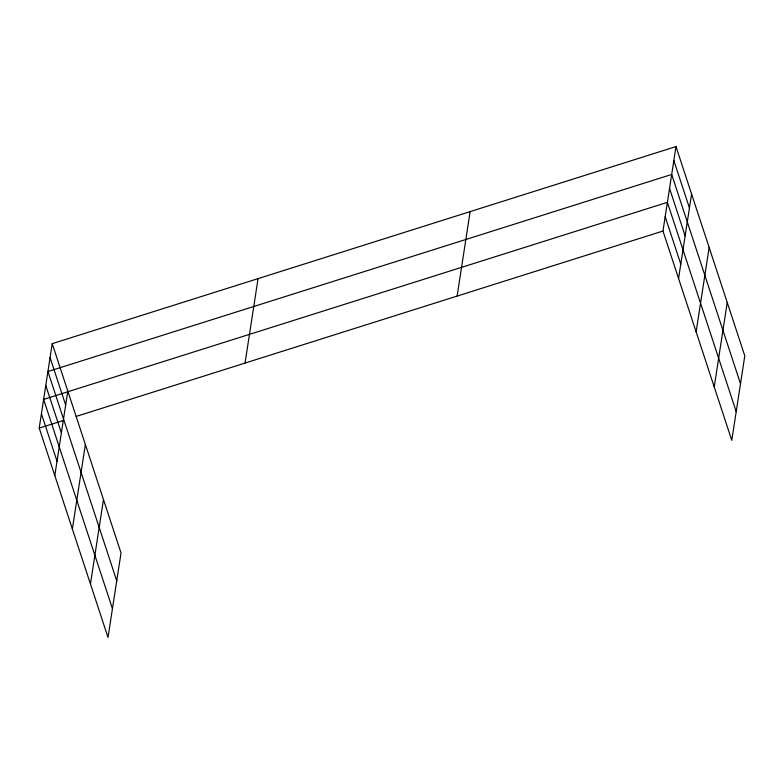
<?xml version="1.0" encoding="UTF-8"?>
<svg xmlns="http://www.w3.org/2000/svg" width="784" height="784" viewBox="0 0 784 784"><rect width="100%" height="100%" fill="white"/><g stroke="black" fill="none" stroke-linecap="round" stroke-linejoin="round"><path stroke-width="1.18" d="M52.214 343.657L121.03 552.955L108.016 637.421L39.2 428.113L52.214 343.657L675.984 146.579L744.8 355.887L731.786 440.343L662.97 231.045L675.984 146.579M54.802 475.565L67.816 391.098M72.363 528.975L85.378 444.508M90.454 584.002L103.468 499.545M245.039 363.08L258.063 278.624M457.121 296.078L470.145 211.621M678.572 278.496L691.586 194.03M696.123 331.906L709.148 247.44M714.224 386.933L727.238 302.477M39.2 428.113L63.484 420.44M76.205 416.422L662.97 231.045M673.838 160.524L689.44 207.966M740.508 383.758L671.692 174.46L47.922 371.528L116.738 580.826M669.546 188.395L685.138 235.837M736.205 411.629L667.39 202.331L43.63 399.399L112.445 608.698M665.185 216.688L680.777 264.139M50.068 357.592L65.67 405.034M45.776 385.463L61.377 432.915M41.415 413.756L57.016 461.208"/></g></svg>
